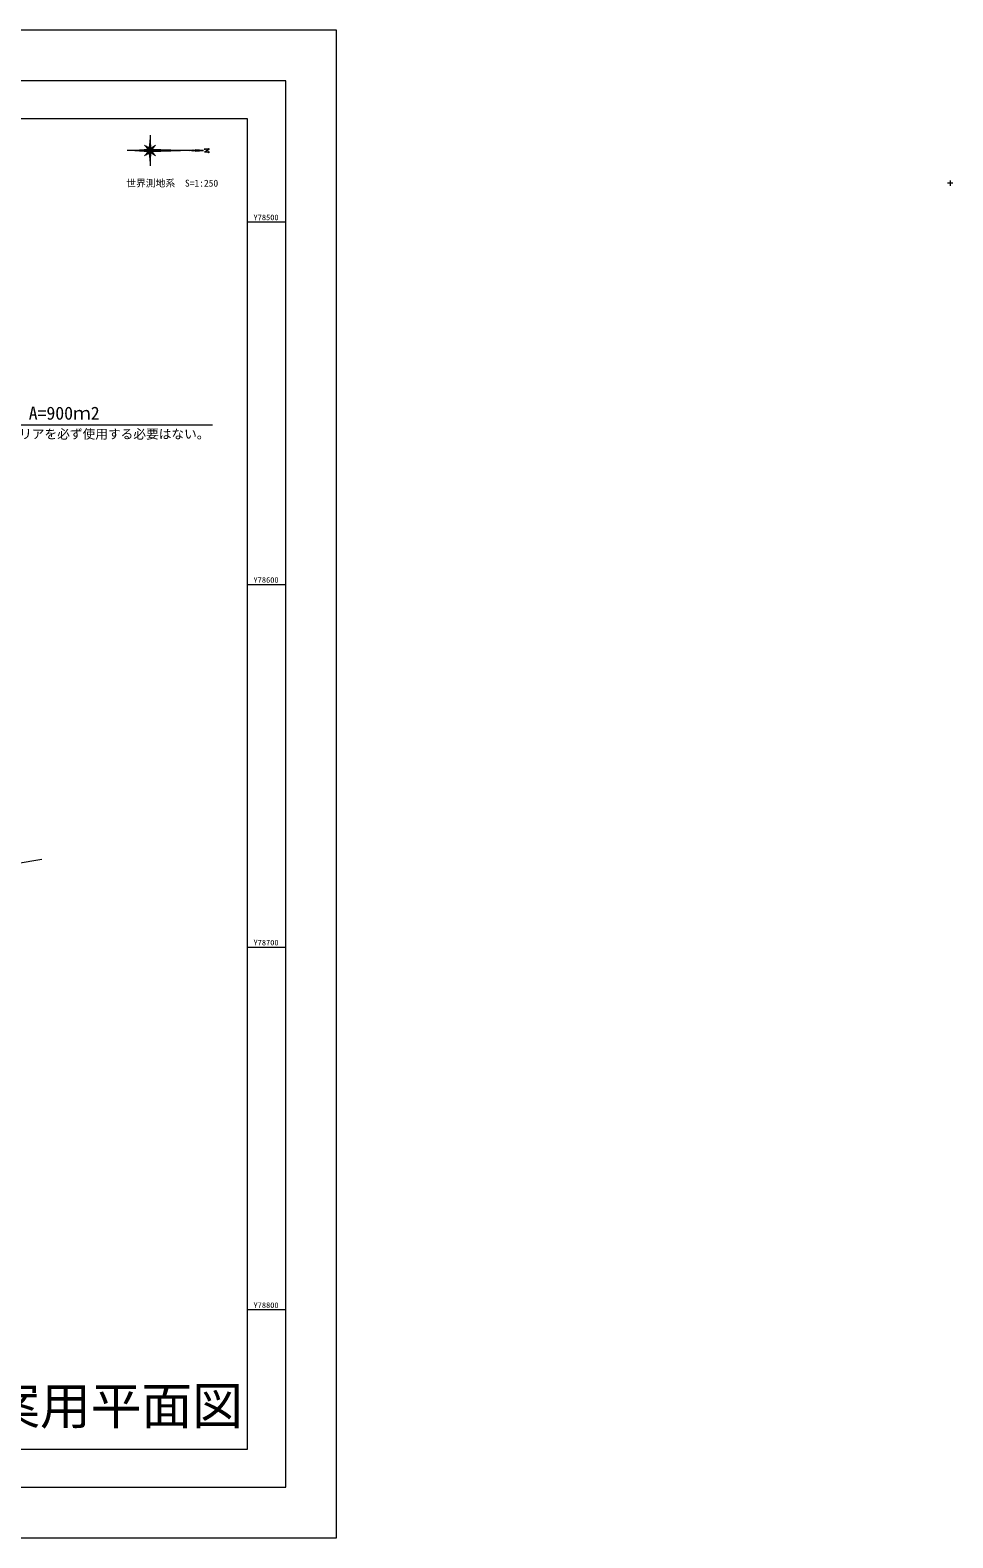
# Model space of a CAD drawing. Units: millimetres, scale not verified, with parts at other scales. Extents: x -294350 to 464306, y -228900 to 207900.
# Drawn here: x 209871 to 464306, y -207900 to 207900 of the extents above; entities that cross this region are included whole.
import ezdxf
from ezdxf.enums import TextEntityAlignment as Align

# ---------------------------------------------------------------- set-up
doc = ezdxf.new("R2010")
doc.units = ezdxf.units.MM
doc.header["$LTSCALE"] = 700
doc.layers.add('0-0', color=7, linetype='Continuous')
for name, color, linetype, lineweight in [('0-1_D-TTL', 7, 'Continuous', 13), ('0-2_D-TTL-FRAM', 7, 'Continuous', 13), ('0-3_D-TTL-LINE', 7, 'Continuous', 13), ('0-4_D-TTL-TXT', 7, 'Continuous', 13), ('0-5_S-BGD', 8, 'Continuous', 13), ('0-8_最終2案', 1, 'Continuous', 13)]:
    doc.layers.add(name, color=color, linetype=linetype, lineweight=lineweight)
doc.styles.add('ＭＳ ゴシック', font='')
doc.styles.get('ＭＳ ゴシック').set_extended_font_data('MS Gothic')

# ---------------------------------------------------------------- blocks, each defined once
blk = doc.blocks.new('Direction No.1')
at = {"layer": '0-4_D-TTL-TXT'}
for p, q in [((537279.9, 386817.7), (537279.9, 378400.8)), ((552009.3, 382609.2), (530967.3, 382609.2)), ((536981.1, 382908), (533071.5, 382609.2)), ((533071.5, 382609.2), (536981.1, 382310.5)), ((538769.7, 384099), (535790.1, 381119.5)), ((538769.7, 381119.5), (535790.1, 384099)), ((536088.9, 383800.2), (536682.3, 382882.8)), ((537014.7, 383202.6), (536088.9, 383800.2)), ((537279.9, 385555.1), (536981.1, 382908)), ((537578.7, 382908), (537279.9, 385555.1)), ((538470.9, 383800.2), (537545, 383202.6)), ((545696.7, 382609.2), (537578.7, 382908)), ((537578.7, 382310.5), (545696.7, 382609.2)), ((537885.9, 382895.4), (538470.9, 383800.2)), ((548221.7, 382609.2), (549063.4, 382819.7)), ((549063.4, 382398.8), (548221.7, 382609.2)), ((549063.4, 382819.7), (549484.3, 382609.2)), ((549484.3, 382609.2), (549063.4, 382398.8)), ((549905.1, 382819.7), (549484.3, 382609.2)), ((549484.3, 382609.2), (549905.1, 382398.8)), ((552009.3, 382609.2), (549905.1, 382819.7)), ((549905.1, 382398.8), (552009.3, 382609.2)), ((552342.8, 383203.7), (552383.2, 383203.7)), ((552342.8, 382805.1), (552342.8, 383203.7)), ((552342.8, 382207.1), (553335.8, 382956.8)), ((552383.2, 382805.1), (552342.8, 382805.1)), ((552383.2, 383123.2), (552383, 383080)), ((552383, 383080), (552408.7, 383033.5)), ((552408.7, 382974.6), (552383, 382931.6)), ((552383, 382931.6), (552383.2, 382888.1)), ((552383.2, 383203.7), (552383.2, 383123.2)), ((552383.2, 382888.1), (552383.2, 382805.1)), ((552408.7, 383033.5), (552435, 383035.5)), ((552435, 382974.2), (552408.7, 382974.6)), ((552435, 383035.5), (553375, 383035.5)), ((553335.8, 382974.2), (552435, 382974.2)), ((553467.3, 382895.5), (552593.6, 382224.5)), ((553335.8, 382956.8), (553335.8, 382974.2)), ((553375, 383035.5), (553401.3, 383033.5)), ((553401.3, 383033.5), (553429, 383080)), ((553428.1, 383183.8), (553467.3, 383183.8)), ((553428.1, 383123.2), (553428.1, 383183.8)), ((553429, 383080), (553428.1, 383123.2)), ((553467.3, 383183.8), (553467.3, 382895.5)), ((536682.3, 382335.7), (536088.9, 381418.3)), ((536088.9, 381418.3), (537014.7, 382015.9)), ((536981.1, 382310.5), (537279.9, 379663.4)), ((537279.9, 379663.4), (537578.7, 382310.5)), ((537545, 382015.9), (538470.9, 381418.3)), ((538470.9, 381418.3), (537885.9, 382323.1)), ((552342.8, 382145.8), (552342.8, 382207.1)), ((553375, 382145.8), (552342.8, 382145.8)), ((552593.6, 382224.5), (552593.6, 382207.1)), ((552593.6, 382207.1), (553375, 382207.1)), ((553375, 382207.1), (553401.3, 382207.3)), ((553401.3, 382146.2), (553375, 382145.8)), ((553401.3, 382207.3), (553429, 382252)), ((553429, 382103.2), (553401.3, 382146.2)), ((553428.1, 382375.3), (553467.3, 382375.3)), ((553428.1, 382295.7), (553428.1, 382375.3)), ((553429, 382252), (553428.1, 382295.7)), ((553428.1, 382059.7), (553429, 382103.2)), ((553428.1, 381977.6), (553428.1, 382059.7)), ((553467.3, 381977.6), (553428.1, 381977.6)), ((553467.3, 382375.3), (553467.3, 381977.6))]:
    blk.add_line(p, q, dxfattribs=at)

msp = doc.modelspace()

# ---------------------------------------------------------------- linework, layer by layer
at = {"layer": '0-1_D-TTL'}
for points in [[(-294350, -207900), (294350, -207900), (294350, 207900), (-294350, 207900)], [(-280350, -193900), (280350, -193900), (280350, 193900), (-280350, 193900)]]:
    msp.add_lwpolyline(points, close=True, dxfattribs=at)
at = {"layer": '0-2_D-TTL-FRAM'}
msp.add_lwpolyline([(-269850, -183400), (269850, -183400), (269850, 183400), (-269850, 183400)], close=True, dxfattribs=at)
at = {"layer": '0-3_D-TTL-LINE'}
for p, q in [((463556, 166467.2), (463556, 164967.2)), ((464306, 165717.2), (462806, 165717.2)), ((269850, 155030.8), (280350, 155030.8)), ((269850, 55030.8), (280350, 55030.8)), ((269850, -44969.2), (280350, -44969.2)), ((269850, -144969.2), (280350, -144969.2))]:
    msp.add_line(p, q, dxfattribs=at)
at = {"layer": '0-5_S-BGD'}
msp.add_line((206019, -21926), (213057.6, -20764.3), dxfattribs=at)
at = {"layer": '0-8_最終2案', "color": 7}
msp.add_line((175137.8, 99039), (260172.3, 99039), dxfattribs=at)

# ---------------------------------------------------------------- block references
at = {"layer": '0-0'}
msp.add_blockref('Direction No.1', (-294350, -207900), dxfattribs=at)

# ---------------------------------------------------------------- texts
at = {"layer": '0-4_D-TTL-TXT', "style": 'ＭＳ ゴシック'}
for s, height, p in [('世界測地系\u3000S=1:250', 1924, (236392.7, 164157.4)), ('Y78500', 1540, (271463.5, 155030.8)), ('Y78600', 1540, (271463.5, 55030.8)), ('Y78700', 1540, (271463.5, -44969.2)), ('Y78800', 1540, (271463.4, -144969.2))]:
    msp.add_text(s, height=height, dxfattribs=at).set_placement(p, align=Align.BOTTOM_LEFT)
at = {"layer": '0-8_最終2案', "color": 7, "style": 'ＭＳ ゴシック'}
for s, height, p in [('遊具設置対象エリア\u3000A=900ｍ2', 3592, (160479.7, 99399)), ('※提案内容によっては、このエリアを必ず使用する必要はない。', 2566, (157828.4, 94467.2)), ('遊具提案用平面図', 10260, (156591.7, -179692.9))]:
    msp.add_text(s, height=height, dxfattribs=at).set_placement(p, align=Align.BOTTOM_LEFT)

doc.saveas('drawing.dxf')
